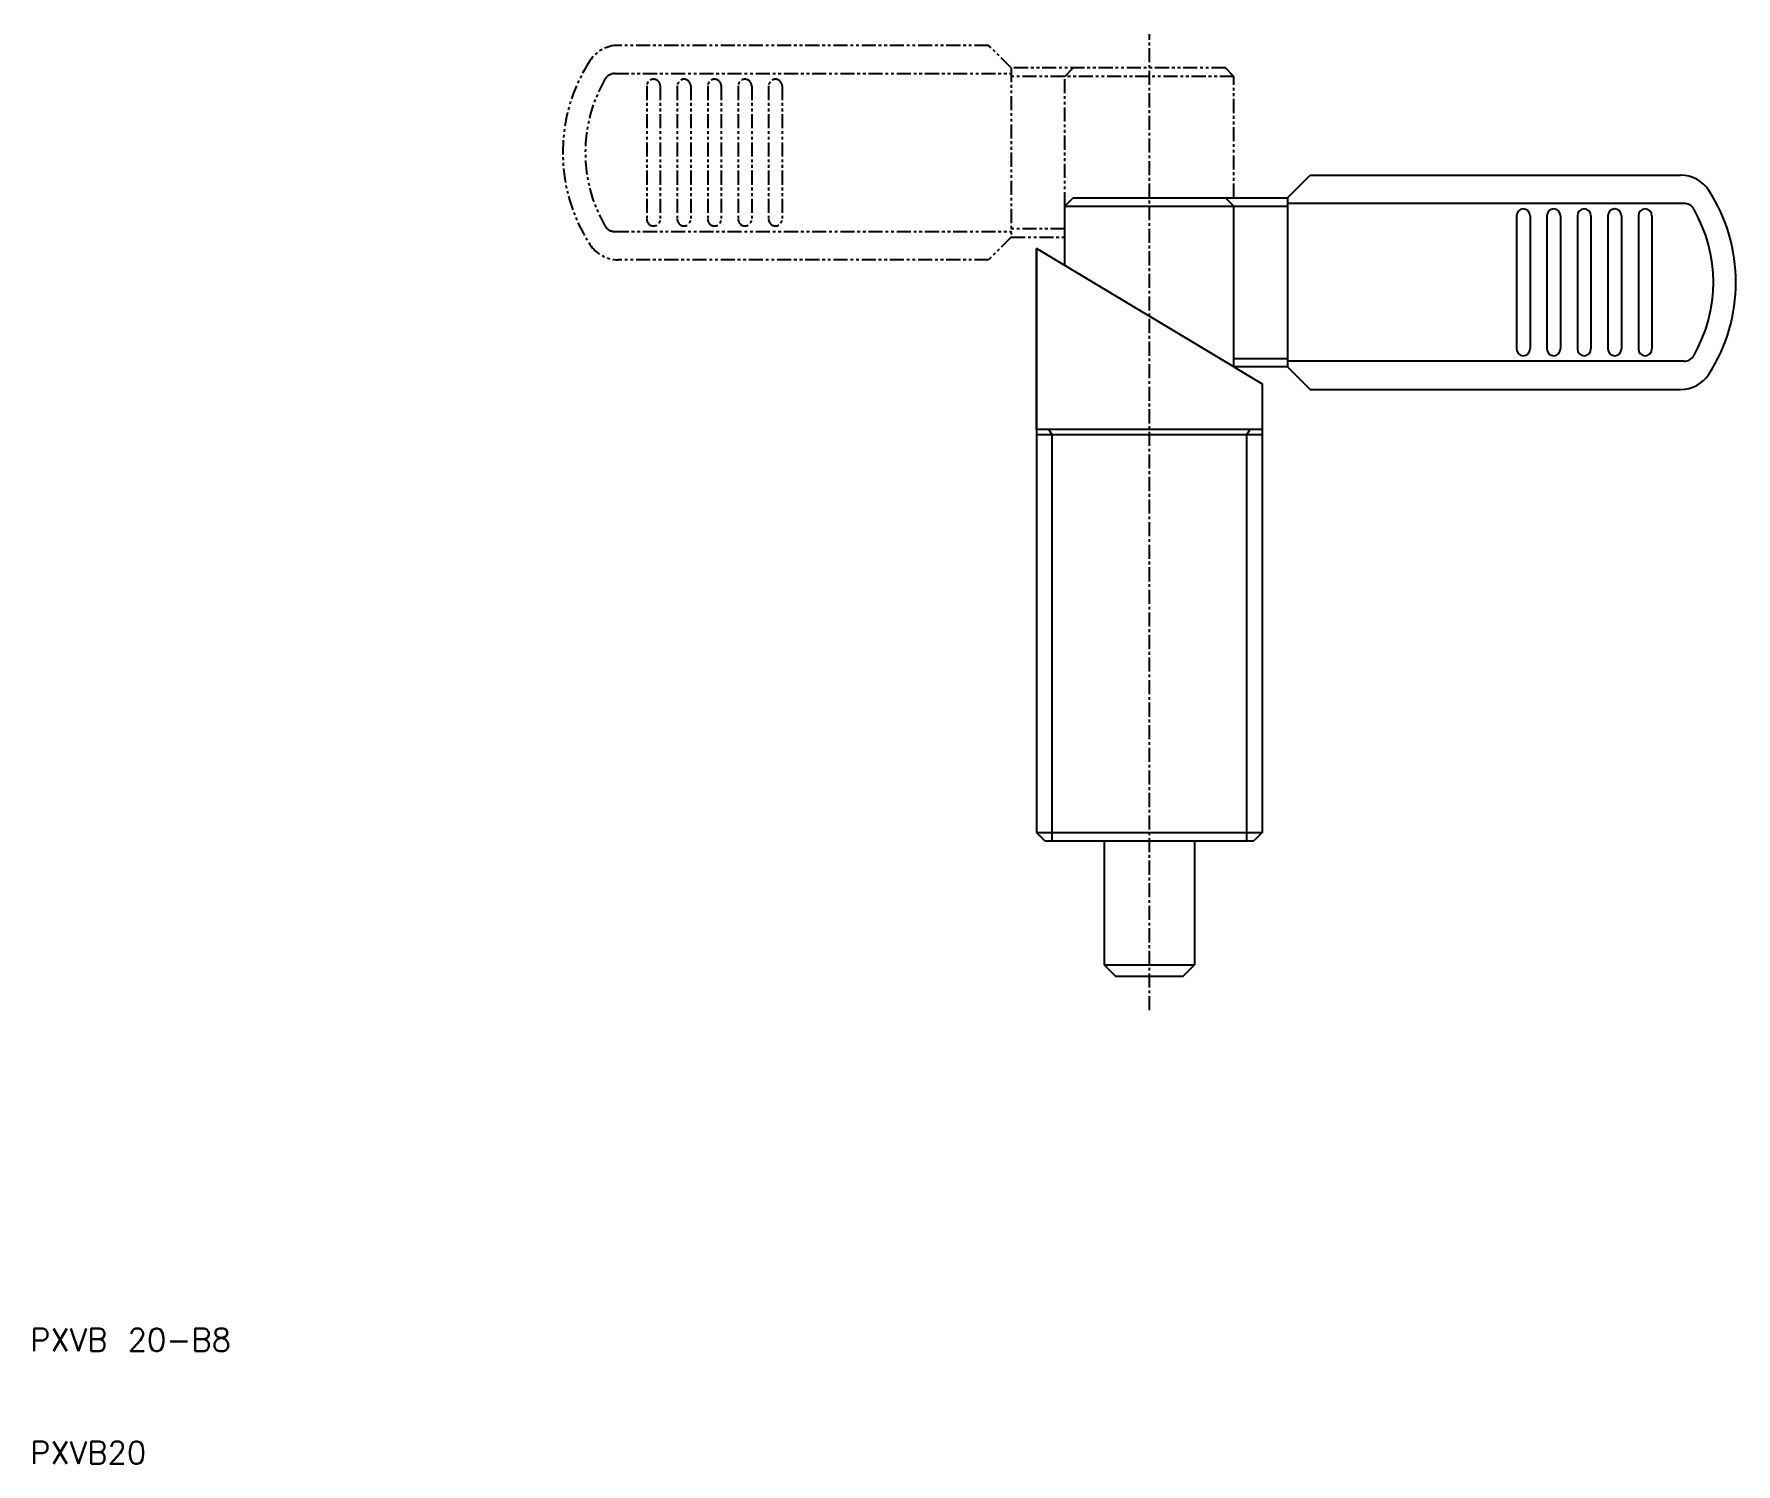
# Model space of a CAD drawing. Extents: x 10 to 161, y 10 to 137.
import ezdxf

# ---------------------------------------------------------------- set-up
doc = ezdxf.new("R2010")
doc.units = 0
doc.linetypes.add('CENTER', pattern=[2, 1.25, -0.25, 0.25, -0.25])
doc.linetypes.add('PHANTOM', pattern=[2.5, 1.25, -0.25, 0.25, -0.25, 0.25, -0.25])
doc.layers.get('0').update_dxf_attribs({"linetype": 'CONTINUOUS'})
doc.layers.add('CENTER', color=1, linetype='CENTER')
doc.styles.get("Standard").update_dxf_attribs({"font": 'txt.shx', "bigfont": 'bigfont.shx'})

msp = doc.modelspace()

# ---------------------------------------------------------------- linework, layer by layer
at = {"color": 3, "linetype": 'PHANTOM'}
for p, q in [((94.96, 135.72), (62.13, 135.72)), ((96.96, 133.72), (94.96, 135.72)), ((61.82, 133.22), (96.96, 133.22)), ((115.96, 133.72), (96.96, 133.72)), ((96.96, 133.72), (96.96, 118.72)), ((116.71, 132.97), (96.96, 132.97)), ((101.71, 132.97), (102.46, 133.72)), ((101.71, 121.47), (101.71, 132.97)), ((116.71, 132.97), (115.96, 133.72)), ((116.71, 122.22), (116.71, 132.97)), ((64.66, 132.12), (64.66, 120.32)), ((65.86, 132.12), (65.86, 120.32)), ((67.36, 132.12), (67.36, 120.32)), ((68.56, 132.12), (68.56, 120.32)), ((70.06, 132.12), (70.06, 120.32)), ((71.26, 132.12), (71.26, 120.32)), ((72.76, 132.12), (72.76, 120.32)), ((73.96, 132.12), (73.96, 120.32)), ((75.46, 132.12), (75.46, 120.32)), ((76.66, 132.12), (76.66, 120.32)), ((61.82, 119.22), (96.96, 119.22)), ((101.71, 119.47), (96.96, 119.47)), ((96.96, 118.72), (94.96, 116.72)), ((96.96, 118.72), (101.71, 118.72)), ((94.96, 116.72), (62.13, 116.72))]:
    msp.add_line(p, q, dxfattribs=at)
at = {"color": 7, "linetype": 'CONTINUOUS'}
for p, q in [((121.46, 122.22), (123.46, 124.22)), ((123.46, 124.22), (156.3, 124.22)), ((101.71, 121.47), (102.46, 122.22)), ((102.46, 122.22), (121.46, 122.22)), ((116.71, 121.47), (115.96, 122.22)), ((121.46, 122.22), (121.46, 107.22)), ((101.71, 121.47), (121.46, 121.47)), ((101.71, 116.22), (101.71, 121.47)), ((116.71, 107.22), (116.71, 121.47)), ((156.6, 121.72), (121.46, 121.72)), ((141.76, 120.62), (141.76, 108.82)), ((142.96, 120.62), (142.96, 108.82)), ((144.46, 120.62), (144.46, 108.82)), ((145.66, 120.62), (145.66, 108.82)), ((147.16, 120.62), (147.16, 108.82)), ((148.36, 120.62), (148.36, 108.82)), ((149.86, 120.62), (149.86, 108.82)), ((151.06, 120.62), (151.06, 108.82)), ((152.56, 120.62), (152.56, 108.82)), ((153.76, 120.62), (153.76, 108.82)), ((101.71, 116.22), (99.21, 117.72)), ((99.21, 117.72), (99.21, 65.97)), ((99.21, 101.72), (99.21, 117.72)), ((99.21, 112.72), (99.21, 117.22)), ((99.21, 116.22), (99.21, 116.97)), ((116.71, 107.22), (101.71, 116.22)), ((116.71, 107.97), (121.46, 107.97)), ((116.71, 107.22), (119.21, 105.72)), ((121.46, 107.22), (116.71, 107.22)), ((156.6, 107.72), (121.46, 107.72)), ((121.46, 107.22), (123.46, 105.22)), ((119.21, 105.72), (119.21, 65.97)), ((123.46, 105.22), (156.3, 105.22)), ((99.21, 101.72), (119.21, 101.72)), ((99.21, 101.22), (119.21, 101.22)), ((99.21, 65.97), (119.21, 65.97)), ((99.21, 65.97), (99.96, 65.22)), ((99.96, 65.22), (118.46, 65.22)), ((105.21, 65.22), (105.21, 54.22)), ((113.21, 65.22), (113.21, 54.22)), ((119.21, 65.97), (118.46, 65.22)), ((105.21, 54.22), (113.21, 54.22)), ((105.21, 54.22), (106.21, 53.22)), ((106.21, 53.22), (112.21, 53.22)), ((112.21, 53.22), (113.21, 54.22))]:
    msp.add_line(p, q, dxfattribs=at)
at = {"color": 3, "linetype": 'CONTINUOUS'}
for p, q in [((100.28, 101.72), (100.57, 101.22)), ((100.57, 101.22), (100.57, 65.22)), ((118.15, 101.72), (117.86, 101.22)), ((117.86, 65.22), (117.86, 101.22))]:
    msp.add_line(p, q, dxfattribs=at)
at = {"color": 3, "linetype": 'PHANTOM'}
for centre, radius, start, end in [((72.21, 126.22), 15, 147.2028, 212.7972), ((62.13, 132.72), 3, 90, 147.2028), ((61.82, 132.22), 1, 90, 150), ((72.21, 126.22), 13, 150, 210), ((65.26, 132.12), 0.6, 0, 180), ((67.96, 132.12), 0.6, 0, 180), ((70.66, 132.12), 0.6, 0, 180), ((73.36, 132.12), 0.6, 0, 180), ((76.06, 132.12), 0.6, 0, 180), ((61.82, 120.22), 1, 210, 270), ((65.26, 120.32), 0.6, 180, 0), ((67.96, 120.32), 0.6, 180, 0), ((70.66, 120.32), 0.6, 180, 0), ((73.36, 120.32), 0.6, 180, 0), ((76.06, 120.32), 0.6, 180, 0), ((62.13, 119.72), 3, 212.7972, 270)]:
    msp.add_arc(centre, radius, start, end, dxfattribs=at)
at = {"color": 7, "linetype": 'CONTINUOUS'}
for centre, radius, start, end in [((156.3, 121.22), 3, 32.7972, 90), ((146.21, 114.72), 15, 327.2028, 32.7972), ((142.36, 120.62), 0.6, 0, 180), ((145.06, 120.62), 0.6, 0, 180), ((147.76, 120.62), 0.6, 0, 180), ((150.46, 120.62), 0.6, 0, 180), ((153.16, 120.62), 0.6, 0, 180), ((156.6, 120.72), 1, 30, 90), ((146.21, 114.72), 13, 330, 30), ((142.36, 108.82), 0.6, 180, 0), ((145.06, 108.82), 0.6, 180, 0), ((147.76, 108.82), 0.6, 180, 0), ((150.46, 108.82), 0.6, 180, 0), ((153.16, 108.82), 0.6, 180, 0), ((156.6, 108.72), 1, 270, 330), ((156.3, 108.22), 3, 270, 327.2028)]:
    msp.add_arc(centre, radius, start, end, dxfattribs=at)
at = {"layer": 'CENTER', "color": 1, "linetype": 'CENTER'}
msp.add_line((109.21, 50.22), (109.21, 136.72), dxfattribs=at)

# ---------------------------------------------------------------- texts
for s, p in [('PXVB 20-B8', (10, 20)), ('PXVB20', (10, 10))]:
    msp.add_text(s, height=2).set_placement(p)

doc.saveas('drawing.dxf')
